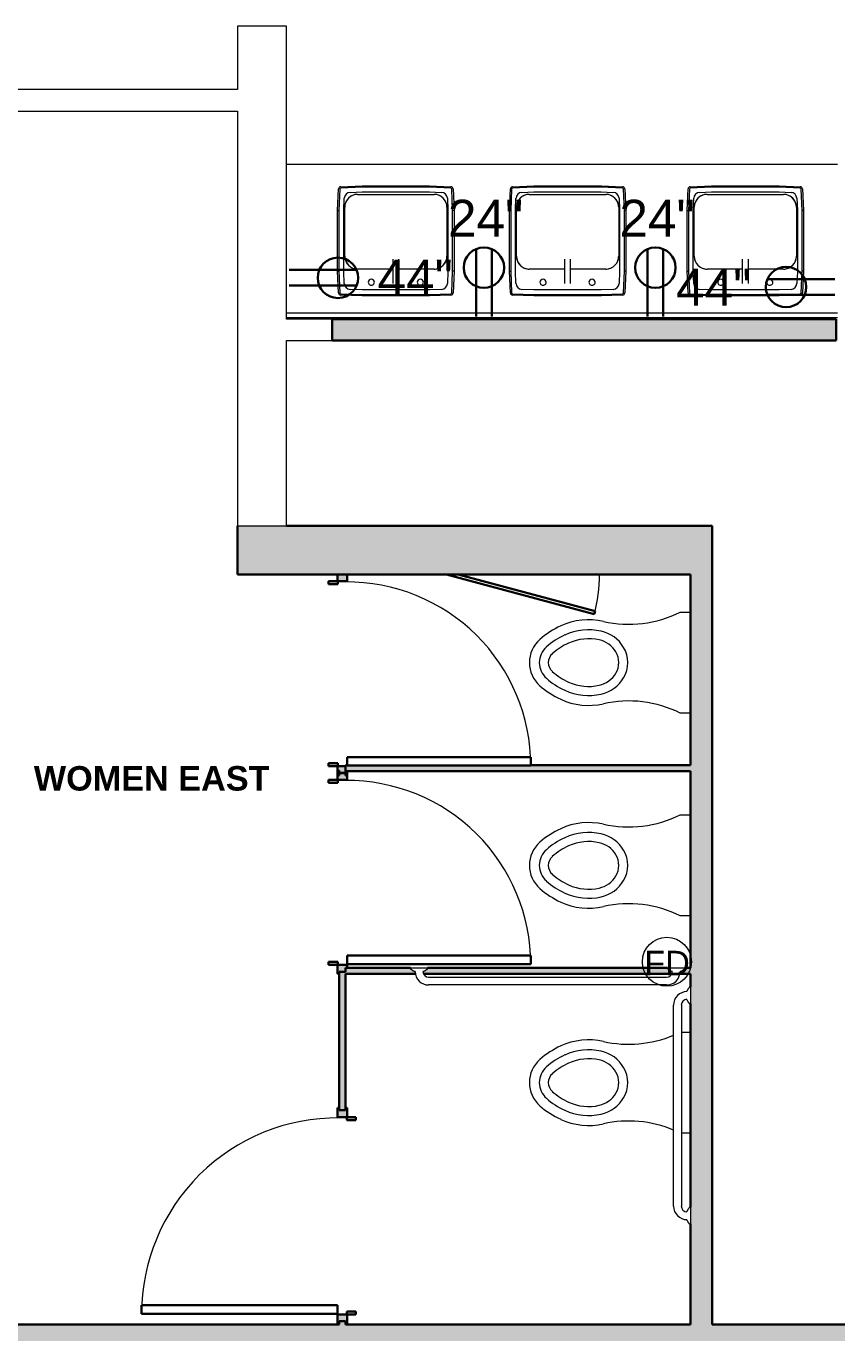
# Model space of a CAD drawing. Header units: inches. Extents: x -3744 to 107, y 238 to 2359.
# Drawn here: x -2836.2 to -2703.8, y 1432 to 1645.5 of the extents above; entities that cross this region are included whole.
import ezdxf

# ---------------------------------------------------------------- set-up
doc = ezdxf.new("R2010")
doc.units = ezdxf.units.IN
doc.header["$MEASUREMENT"] = 0
for name, color, linetype, lineweight in [('A-ANNO-NOTE', 131, 'Continuous', 18), ('A-AREA-IDEN', 2, 'Continuous', 9), ('A-DOOR', 31, 'Continuous', 18), ('A-WALL', 113, 'Continuous', 18), ('A-WALL-PATT', 111, 'Continuous', 18), ('I-FURN', 30, 'Continuous', 9), ('I-WALL', 2, 'Continuous', 18), ('P-SANR-FIXT', 6, 'Continuous', 18), ('Q-CASE', 31, 'Continuous', 18)]:
    doc.layers.add(name, color=color, linetype=linetype, lineweight=lineweight)
doc.styles.add('Arial_1', font='arial.ttf', dxfattribs={"height": 4})
doc.styles.add('Swis721 Lt BT', font='swissl.ttf', dxfattribs={"height": 6})
doc.styles.add('Swis721 Lt BT_B', font='', dxfattribs={"height": 4})
doc.styles.get('Swis721 Lt BT_B').set_extended_font_data('Swis721 Lt BT', bold=True)

# ---------------------------------------------------------------- blocks, each defined once
blk = doc.blocks.new('Door - Single - Solid Door 3-6994858-Level 05 POWER _ SIGNAL')
at = {"layer": 'A-DOOR'}
h = blk.add_hatch(color=250, dxfattribs=at)
h.paths.add_polyline_path([(-13.63, -0.68), (-12.13, -0.68), (-12.13, -2.14), (-11.63, -2.14), (-11.63, -0.64), (-12.13, -0.64), (-12.13, 0.86), (-13.63, 0.86), (-13.63, 0.59), (-13.26, 0.59), (-13.26, -0.41), (-13.63, -0.41), (-13.63, -0.64)], flags=0)
h.paths.add_polyline_path([(19.62, -0.64), (19.62, -2.14), (20.12, -2.14), (20.12, -0.68), (21.62, -0.68), (21.62, -0.41), (21.24, -0.41), (21.24, 0.59), (21.62, 0.59), (21.62, 0.86), (20.12, 0.86), (20.12, -0.64)], flags=0)
at = {"layer": 'A-DOOR', "color": 8, "lineweight": 30}
for p, q in [((-12.01, 32.86), (-10.63, 32.86)), ((-12.01, 0.86), (-12.01, 32.86)), ((-10.63, 32.86), (-10.63, 0.86)), ((-13.63, 0.86), (-13.63, 0.59)), ((-12.13, 0.86), (-13.63, 0.86)), ((-12.13, -0.64), (-12.13, 0.86)), ((-10.63, 0.86), (-12.01, 0.86)), ((21.62, 0.86), (20.12, 0.86)), ((20.12, 0.86), (20.12, -0.64)), ((21.62, 0.59), (21.62, 0.86)), ((-13.63, -0.41), (-13.63, -0.68)), ((-13.63, -0.68), (-12.13, -0.68)), ((-11.63, -0.64), (-12.13, -0.64)), ((-12.13, -0.68), (-12.13, -2.14)), ((-11.63, -2.14), (-11.63, -0.64)), ((20.12, -0.64), (19.62, -0.64)), ((19.62, -0.64), (19.62, -2.14)), ((20.12, -2.14), (20.12, -0.68)), ((20.12, -0.68), (21.62, -0.68)), ((21.62, -0.68), (21.62, -0.41)), ((-12.13, -2.14), (-11.63, -2.14)), ((19.62, -2.14), (20.12, -2.14))]:
    blk.add_line(p, q, dxfattribs=at)
at = {"layer": 'A-DOOR', "lineweight": 9}
blk.add_arc((-12.01, 0.86), 32, 359.5, 90, dxfattribs=at)
blk = doc.blocks.new('Door - Single - Solid Door 4-6995120-Level 05 POWER _ SIGNAL')
at = {"layer": 'A-DOOR'}
h = blk.add_hatch(color=250, dxfattribs=at)
h.paths.add_polyline_path([(-12.63, 0.68), (-12.63, 0.41), (-12.26, 0.41), (-12.26, -0.59), (-11.63, -0.59), (-11.63, -0.86), (-11.13, -0.86), (-11.13, 0.64), (-10.63, 0.64), (-10.63, 2.14), (-11.13, 2.14), (-11.13, 0.68), (-12.26, 0.68)], flags=0)
h.paths.add_polyline_path([(18.62, 0.64), (19.12, 0.64), (19.12, -0.86), (20.49, -0.86), (20.49, -0.77), (20.21, -0.55), (20.24, -0.52), (20.24, 0.41), (20.15, 0.43), (19.81, 0.68), (19.12, 0.68), (19.12, 2.14), (18.62, 2.14)], flags=0)
at = {"layer": 'A-DOOR', "color": 8, "lineweight": 30}
for p, q in [((-11.13, 2.14), (-10.63, 2.14)), ((-11.13, 0.68), (-11.13, 2.14)), ((-10.63, 2.14), (-10.63, 0.64)), ((18.62, 2.14), (19.12, 2.14)), ((18.62, 0.64), (18.62, 2.14)), ((19.12, 2.14), (19.12, 0.68)), ((-12.63, 0.68), (-11.13, 0.68)), ((-12.63, 0.41), (-12.63, 0.68)), ((-11.13, 0.64), (-11.13, -0.86)), ((-10.63, 0.64), (-11.13, 0.64)), ((19.12, 0.64), (18.62, 0.64)), ((19.12, 0.68), (20.62, 0.68)), ((19.12, -0.86), (19.12, 0.64)), ((20.24, 0.41), (20.24, -0.59)), ((20.62, 0.41), (20.24, 0.41)), ((20.62, 0.68), (20.62, 0.41)), ((-11.13, -0.86), (-11.63, -0.86)), ((-9.63, -0.86), (-11.01, -0.86)), ((-11.01, -0.86), (-11.01, -30.86)), ((-9.63, -30.86), (-9.63, -0.86)), ((20.49, -0.86), (19.12, -0.86)), ((20.24, -0.59), (20.49, -0.59)), ((-11.01, -30.86), (-9.63, -30.86))]:
    blk.add_line(p, q, dxfattribs=at)
at = {"layer": 'A-DOOR', "lineweight": 9}
blk.add_arc((-11.01, -0.86), 30, 270, 0.5, dxfattribs=at)
blk = doc.blocks.new('Door - Single - Solid Door 4-V3-Level 05 POWER _ SIGNAL')
at = {"layer": 'A-DOOR'}
h = blk.add_hatch(color=250, dxfattribs=at)
h.paths.add_polyline_path([(-12.63, 0.68), (-12.23, 0.42), (-12.19, 0.41), (-12.19, -0.52), (-12.22, -0.55), (-12.16, -0.61), (-11.94, -0.77), (-11.94, -0.59), (-11.13, -0.59), (-11.13, 0.64), (-10.63, 0.64), (-10.63, 2.14), (-11.13, 2.14), (-11.13, 0.68), (-12.26, 0.68)], flags=0)
h.paths.add_polyline_path([(18.62, 0.64), (19.12, 0.64), (19.12, -0.86), (20.18, -0.86), (20.18, 0.68), (19.12, 0.68), (19.12, 2.14), (18.62, 2.14)], flags=0)
at = {"layer": 'A-DOOR', "color": 8, "lineweight": 30}
for p, q in [((-11.13, 2.14), (-10.63, 2.14)), ((-11.13, 0.68), (-11.13, 2.14)), ((-10.63, 2.14), (-10.63, 0.64)), ((18.62, 2.14), (19.12, 2.14)), ((18.62, 0.64), (18.62, 2.14)), ((19.12, 2.14), (19.12, 0.68)), ((-12.63, 0.68), (-11.13, 0.68)), ((-12.63, 0.41), (-12.63, 0.68)), ((-12.26, 0.41), (-12.63, 0.41)), ((-12.26, -0.59), (-12.26, 0.41)), ((-11.13, 0.64), (-11.13, -0.59)), ((-10.63, 0.64), (-11.13, 0.64)), ((19.12, 0.64), (18.62, 0.64)), ((19.12, 0.68), (20.18, 0.68)), ((19.12, -0.86), (19.12, 0.64)), ((-12.63, -0.59), (-12.26, -0.59)), ((-12.63, -0.86), (-12.63, -0.59)), ((-11.94, -0.86), (-12.63, -0.86)), ((-9.63, -0.86), (-11.01, -0.86)), ((-11.01, -0.86), (-11.01, -30.86)), ((-9.63, -30.86), (-9.63, -0.86)), ((20.18, -0.86), (19.12, -0.86)), ((-11.01, -30.86), (-9.63, -30.86))]:
    blk.add_line(p, q, dxfattribs=at)
at = {"layer": 'A-DOOR', "lineweight": 9}
blk.add_arc((-11.01, -0.86), 30, 270, 0.5, dxfattribs=at)
blk = doc.blocks.new('C-Counter Top - ADJ HEIGHT-7172130-Level 05 POWER _ SIGNAL')
at = {"layer": 'Q-CASE', "lineweight": 9}
for p, q in [((42.74, 0), (-47.26, 0)), ((-47.26, -0.75), (42.74, -0.75)), ((-47.26, -25), (42.74, -25))]:
    blk.add_line(p, q, dxfattribs=at)
blk = doc.blocks.new('P-Sink-Rectangular - PSR1918-3060176-Level 05 POWER _ SIGNAL')
at = {"layer": 'P-SANR-FIXT', "lineweight": 9}
for p, q in [((-8.99, 8.84), (-5.52, 9)), ((-5.51, 8.78), (-8.98, 8.63)), ((-5.52, 9), (5.52, 9)), ((-5.52, 9), (-5.51, 8.78)), ((5.51, 8.78), (-5.51, 8.78)), ((5.52, 9), (5.51, 8.78)), ((8.98, 8.63), (5.51, 8.78)), ((5.52, 9), (8.99, 8.84)), ((-9.5, 4.97), (-9.34, 8.49)), ((-9.13, 8.48), (-9.28, 4.96)), ((-8.5, 5.01), (-8.42, 6.97)), ((-7.47, 7.92), (-5.51, 8)), ((-5.51, 8), (5.51, 8)), ((5.51, 8), (7.47, 7.92)), ((8.42, 6.97), (8.5, 5.01)), ((9.28, 4.96), (9.13, 8.48)), ((9.34, 8.49), (9.5, 4.97)), ((-9.5, 4.97), (-9.28, 4.96)), ((-9.5, -4.97), (-9.5, 4.97)), ((-9.28, 4.96), (-9.28, -4.96)), ((-8.5, -5.01), (-8.5, 5.01)), ((-6.25, 4.6), (-0.49, 4.6)), ((-6.25, 4.6), (-0.49, 4.6)), ((0.48, 4.6), (6.25, 4.6)), ((0.48, 4.6), (6.25, 4.6)), ((8.5, 5.01), (8.5, -5.01)), ((9.5, 4.97), (9.28, 4.96)), ((9.28, -4.96), (9.28, 4.96)), ((9.5, 4.97), (9.5, -4.97)), ((-8.35, -5.5), (-8.35, 2.5)), ((-8.35, -5.5), (-8.35, 2.5)), ((8.35, 2.5), (8.35, -5.5)), ((8.35, 2.5), (8.35, -5.5)), ((-9.5, -4.97), (-9.28, -4.96)), ((-9.34, -8.49), (-9.5, -4.97)), ((-9.28, -4.96), (-9.13, -8.48)), ((-8.42, -6.97), (-8.5, -5.01)), ((8.5, -5.01), (8.42, -6.97)), ((9.13, -8.48), (9.28, -4.96)), ((9.5, -4.97), (9.28, -4.96)), ((9.5, -4.97), (9.34, -8.49)), ((-5.51, -8), (-7.47, -7.92)), ((6.25, -7.6), (-6.25, -7.6)), ((6.25, -7.6), (-6.25, -7.6)), ((5.51, -8), (-5.51, -8)), ((7.47, -7.92), (5.51, -8)), ((-5.52, -9), (-8.99, -8.84)), ((-8.98, -8.63), (-5.51, -8.78)), ((-5.52, -9), (-5.51, -8.78)), ((5.52, -9), (-5.52, -9)), ((-5.51, -8.78), (5.51, -8.78)), ((5.51, -8.78), (8.98, -8.63)), ((5.52, -9), (5.51, -8.78)), ((8.99, -8.84), (5.52, -9))]:
    blk.add_line(p, q, dxfattribs=at)
at = {"layer": 'P-SANR-FIXT', "lineweight": 9, "flags": 128}
for points in [[(-0.5, 6.97), (-0.5, 6.97), (-0.5, 6.96), (-0.5, 6.95), (-0.5, 6.94), (-0.5, 6.93), (-0.5, 6.91), (-0.5, 6.89), (-0.5, 6.87), (-0.5, 6.84), (-0.5, 6.81), (-0.5, 6.78), (-0.5, 6.74), (-0.5, 6.7), (-0.5, 6.66), (-0.5, 6.62), (-0.5, 6.57), (-0.5, 6.52), (-0.5, 6.47), (-0.5, 6.42), (-0.5, 6.36), (-0.5, 6.3), (-0.5, 6.24), (-0.5, 6.18), (-0.5, 6.11), (-0.5, 6.05), (-0.5, 5.98), (-0.5, 5.91), (-0.5, 5.84), (-0.5, 5.77), (-0.5, 5.69), (-0.5, 5.62), (-0.5, 5.54), (-0.5, 5.46), (-0.5, 5.39), (-0.5, 5.31), (-0.5, 5.23), (-0.5, 5.15), (-0.5, 5.07), (-0.5, 4.99), (-0.5, 4.91), (-0.5, 4.83), (-0.5, 4.75), (-0.5, 4.67), (-0.5, 4.59), (-0.5, 4.51), (-0.5, 4.44), (-0.5, 4.36), (-0.5, 4.28), (-0.5, 4.21), (-0.5, 4.13), (-0.5, 4.06), (-0.5, 3.99), (-0.5, 3.92), (-0.5, 3.86), (-0.5, 3.79), (-0.5, 3.73), (-0.5, 3.66), (-0.5, 3.61), (-0.5, 3.55), (-0.5, 3.49), (-0.5, 3.44), (-0.5, 3.39), (-0.5, 3.34), (-0.5, 3.3), (-0.5, 3.25), (-0.5, 3.21), (-0.5, 3.18), (-0.5, 3.14), (-0.5, 3.11), (-0.5, 3.08), (-0.5, 3.06), (-0.5, 3.04), (-0.5, 3.02), (-0.5, 3), (-0.5, 2.99), (-0.5, 2.98), (-0.5, 2.97), (-0.5, 2.97), (-0.5, 2.97)], [(0.5, 2.97), (0.5, 2.97), (0.5, 2.97), (0.5, 2.98), (0.5, 2.99), (0.5, 3.01), (0.5, 3.02), (0.5, 3.05), (0.5, 3.07), (0.5, 3.1), (0.5, 3.13), (0.5, 3.16), (0.5, 3.19), (0.5, 3.23), (0.5, 3.27), (0.5, 3.32), (0.5, 3.36), (0.5, 3.41), (0.5, 3.46), (0.5, 3.52), (0.5, 3.57), (0.5, 3.63), (0.5, 3.69), (0.5, 3.76), (0.5, 3.82), (0.5, 3.89), (0.5, 3.95), (0.5, 4.02), (0.5, 4.1), (0.5, 4.17), (0.5, 4.24), (0.5, 4.32), (0.5, 4.39), (0.5, 4.47), (0.5, 4.55), (0.5, 4.63), (0.5, 4.71), (0.5, 4.79), (0.5, 4.87), (0.5, 4.95), (0.5, 5.03), (0.5, 5.11), (0.5, 5.19), (0.5, 5.26), (0.5, 5.34), (0.5, 5.42), (0.5, 5.5), (0.5, 5.58), (0.5, 5.65), (0.5, 5.73), (0.5, 5.8), (0.5, 5.87), (0.5, 5.94), (0.5, 6.01), (0.5, 6.08), (0.5, 6.14), (0.5, 6.21), (0.5, 6.27), (0.5, 6.33), (0.5, 6.39), (0.5, 6.44), (0.5, 6.49), (0.5, 6.55), (0.5, 6.59), (0.5, 6.64), (0.5, 6.68), (0.5, 6.72), (0.5, 6.76), (0.5, 6.79), (0.5, 6.82), (0.5, 6.85), (0.5, 6.88), (0.5, 6.9), (0.5, 6.92), (0.5, 6.93), (0.5, 6.95), (0.5, 6.96), (0.5, 6.96), (0.5, 6.97), (0.5, 6.97)]]:
    blk.add_lwpolyline(points, dxfattribs=at)
at = {"layer": 'P-SANR-FIXT', "lineweight": 9}
for centre, radius, start, end in [((-8.97, 8.47), 0.371, 92.5667, 177.4333), ((-8.97, 8.47), 0.156, 92.5667, 177.4333), ((8.97, 8.47), 0.156, 2.5667, 87.4333), ((8.97, 8.47), 0.371, 2.5667, 87.4333), ((-7.42, 6.92), 0.995, 92.5667, 177.4333), ((-4, 6.75), 0.5, 360, 180), ((-4, 6.75), 0.5, 180, 360), ((4, 6.75), 0.5, 360, 180), ((4, 6.75), 0.5, 180, 360), ((7.42, 6.92), 0.995, 2.5667, 87.4333), ((-6.25, 2.5), 2.1, 90, 180), ((-6.25, 2.5), 2.1, 90, 180), ((-6.25, 2.5), 2.1, 115.8219, 154.9712), ((-6.25, 2.5), 2.1, 90, 109.9712), ((6.25, 2.5), 2.1, 70.0288, 90), ((6.25, 2.5), 2.1, 0, 90), ((6.25, 2.5), 2.1, 0, 90), ((6.25, 2.5), 2.1, 25.0288, 64.9712), ((-6.25, 2.5), 2.1, 160.0288, 180), ((6.25, 2.5), 2.1, 0, 19.9712), ((-6.25, -5.5), 2.1, 180, 199.9712), ((-6.25, -5.5), 2.1, 180, 270), ((-6.25, -5.5), 2.1, 180, 270), ((-6.25, -5.5), 2.1, 205.0288, 244.1781), ((6.25, -5.5), 2.1, 270, 360), ((6.25, -5.5), 2.1, 270, 360), ((6.25, -5.5), 2.1, 295.0288, 334.9712), ((6.25, -5.5), 2.1, 340.0288, 360), ((-8.97, -8.47), 0.371, 182.5667, 267.4333), ((-8.97, -8.47), 0.156, 182.5667, 267.4333), ((-7.42, -6.92), 0.995, 182.5667, 267.4333), ((-6.25, -5.5), 2.1, 250.0288, 270), ((6.25, -5.5), 2.1, 270, 289.9712), ((7.42, -6.92), 0.995, 272.5667, 357.4333), ((8.97, -8.47), 0.156, 272.5667, 357.4333), ((8.97, -8.47), 0.371, 272.5667, 357.4333)]:
    blk.add_arc(centre, radius, start, end, dxfattribs=at)
blk = doc.blocks.new('P-Sink-Rectangular - PSR1918-V11-Level 05 POWER _ SIGNAL')
at = {"layer": 'P-SANR-FIXT', "lineweight": 9}
for p, q in [((-8.99, 8.84), (-5.52, 9)), ((-5.51, 8.78), (-8.98, 8.63)), ((-5.52, 9), (5.52, 9)), ((-5.52, 9), (-5.51, 8.78)), ((5.51, 8.78), (-5.51, 8.78)), ((5.52, 9), (5.51, 8.78)), ((8.98, 8.63), (5.51, 8.78)), ((5.52, 9), (8.99, 8.84)), ((-9.5, 4.97), (-9.34, 8.49)), ((-9.13, 8.48), (-9.28, 4.96)), ((-8.5, 5.01), (-8.42, 6.97)), ((-7.47, 7.92), (-5.51, 8)), ((-5.51, 8), (5.51, 8)), ((5.51, 8), (7.47, 7.92)), ((8.42, 6.97), (8.5, 5.01)), ((9.28, 4.96), (9.13, 8.48)), ((9.34, 8.49), (9.5, 4.97)), ((-9.5, 4.97), (-9.28, 4.96)), ((-9.5, -4.97), (-9.5, 4.97)), ((-9.28, 4.96), (-9.28, -4.96)), ((-8.5, -5.01), (-8.5, 5.01)), ((-6.25, 4.6), (-0.49, 4.6)), ((-6.25, 4.6), (-0.49, 4.6)), ((0.48, 4.6), (6.25, 4.6)), ((0.48, 4.6), (6.25, 4.6)), ((8.5, 5.01), (8.5, -5.01)), ((9.5, 4.97), (9.28, 4.96)), ((9.28, -4.96), (9.28, 4.96)), ((9.5, 4.97), (9.5, -4.97)), ((-8.35, -5.5), (-8.35, 2.5)), ((-8.35, -5.5), (-8.35, 2.5)), ((8.35, 2.5), (8.35, -5.5)), ((8.35, 2.5), (8.35, -5.5)), ((-9.5, -4.97), (-9.28, -4.96)), ((-9.34, -8.49), (-9.5, -4.97)), ((-9.28, -4.96), (-9.13, -8.48)), ((-8.42, -6.97), (-8.5, -5.01)), ((8.5, -5.01), (8.42, -6.97)), ((9.13, -8.48), (9.28, -4.96)), ((9.5, -4.97), (9.28, -4.96)), ((9.5, -4.97), (9.34, -8.49)), ((-5.51, -8), (-7.47, -7.92)), ((6.25, -7.6), (-6.25, -7.6)), ((6.25, -7.6), (-6.25, -7.6)), ((5.51, -8), (-5.51, -8)), ((7.47, -7.92), (5.51, -8)), ((-5.52, -9), (-8.99, -8.84)), ((-8.98, -8.63), (-5.51, -8.78)), ((-5.52, -9), (-5.51, -8.78)), ((5.52, -9), (-5.52, -9)), ((-5.51, -8.78), (5.51, -8.78)), ((5.51, -8.78), (8.98, -8.63)), ((5.52, -9), (5.51, -8.78)), ((8.99, -8.84), (5.52, -9))]:
    blk.add_line(p, q, dxfattribs=at)
at = {"layer": 'P-SANR-FIXT', "lineweight": 9, "flags": 128}
for points in [[(-0.5, 6.97), (-0.5, 6.97), (-0.5, 6.96), (-0.5, 6.95), (-0.5, 6.94), (-0.5, 6.93), (-0.5, 6.91), (-0.5, 6.89), (-0.5, 6.87), (-0.5, 6.84), (-0.5, 6.81), (-0.5, 6.78), (-0.5, 6.74), (-0.5, 6.7), (-0.5, 6.66), (-0.5, 6.62), (-0.5, 6.57), (-0.5, 6.52), (-0.5, 6.47), (-0.5, 6.42), (-0.5, 6.36), (-0.5, 6.3), (-0.5, 6.24), (-0.5, 6.18), (-0.5, 6.11), (-0.5, 6.05), (-0.5, 5.98), (-0.5, 5.91), (-0.5, 5.84), (-0.5, 5.77), (-0.5, 5.69), (-0.5, 5.62), (-0.5, 5.54), (-0.5, 5.46), (-0.5, 5.39), (-0.5, 5.31), (-0.5, 5.23), (-0.5, 5.15), (-0.5, 5.07), (-0.5, 4.99), (-0.5, 4.91), (-0.5, 4.83), (-0.5, 4.75), (-0.5, 4.67), (-0.5, 4.59), (-0.5, 4.51), (-0.5, 4.44), (-0.5, 4.36), (-0.5, 4.28), (-0.5, 4.21), (-0.5, 4.13), (-0.5, 4.06), (-0.5, 3.99), (-0.5, 3.92), (-0.5, 3.86), (-0.5, 3.79), (-0.5, 3.73), (-0.5, 3.66), (-0.5, 3.61), (-0.5, 3.55), (-0.5, 3.49), (-0.5, 3.44), (-0.5, 3.39), (-0.5, 3.34), (-0.5, 3.3), (-0.5, 3.25), (-0.5, 3.21), (-0.5, 3.18), (-0.5, 3.14), (-0.5, 3.11), (-0.5, 3.08), (-0.5, 3.06), (-0.5, 3.04), (-0.5, 3.02), (-0.5, 3), (-0.5, 2.99), (-0.5, 2.98), (-0.5, 2.97), (-0.5, 2.97), (-0.5, 2.97)], [(0.5, 2.97), (0.5, 2.97), (0.5, 2.97), (0.5, 2.98), (0.5, 2.99), (0.5, 3.01), (0.5, 3.02), (0.5, 3.05), (0.5, 3.07), (0.5, 3.1), (0.5, 3.13), (0.5, 3.16), (0.5, 3.19), (0.5, 3.23), (0.5, 3.27), (0.5, 3.32), (0.5, 3.36), (0.5, 3.41), (0.5, 3.46), (0.5, 3.52), (0.5, 3.57), (0.5, 3.63), (0.5, 3.69), (0.5, 3.76), (0.5, 3.82), (0.5, 3.89), (0.5, 3.95), (0.5, 4.02), (0.5, 4.1), (0.5, 4.17), (0.5, 4.24), (0.5, 4.32), (0.5, 4.39), (0.5, 4.47), (0.5, 4.55), (0.5, 4.63), (0.5, 4.71), (0.5, 4.79), (0.5, 4.87), (0.5, 4.95), (0.5, 5.03), (0.5, 5.11), (0.5, 5.19), (0.5, 5.26), (0.5, 5.34), (0.5, 5.42), (0.5, 5.5), (0.5, 5.58), (0.5, 5.65), (0.5, 5.73), (0.5, 5.8), (0.5, 5.87), (0.5, 5.94), (0.5, 6.01), (0.5, 6.08), (0.5, 6.14), (0.5, 6.21), (0.5, 6.27), (0.5, 6.33), (0.5, 6.39), (0.5, 6.44), (0.5, 6.49), (0.5, 6.55), (0.5, 6.59), (0.5, 6.64), (0.5, 6.68), (0.5, 6.72), (0.5, 6.76), (0.5, 6.79), (0.5, 6.82), (0.5, 6.85), (0.5, 6.88), (0.5, 6.9), (0.5, 6.92), (0.5, 6.93), (0.5, 6.95), (0.5, 6.96), (0.5, 6.96), (0.5, 6.97), (0.5, 6.97)]]:
    blk.add_lwpolyline(points, dxfattribs=at)
at = {"layer": 'P-SANR-FIXT', "lineweight": 9}
for centre, radius, start, end in [((-8.97, 8.47), 0.371, 92.5667, 177.4333), ((-8.97, 8.47), 0.156, 92.5667, 177.4333), ((8.97, 8.47), 0.156, 2.5667, 87.4333), ((8.97, 8.47), 0.371, 2.5667, 87.4333), ((-7.42, 6.92), 0.995, 92.5667, 177.4333), ((-4, 6.75), 0.5, 360, 180), ((-4, 6.75), 0.5, 180, 360), ((4, 6.75), 0.5, 360, 180), ((4, 6.75), 0.5, 180, 360), ((7.42, 6.92), 0.995, 2.5667, 87.4333), ((-6.25, 2.5), 2.1, 90, 180), ((-6.25, 2.5), 2.1, 90, 180), ((-6.25, 2.5), 2.1, 115.0288, 154.9712), ((-6.25, 2.5), 2.1, 90, 109.9712), ((6.25, 2.5), 2.1, 70.0288, 90), ((6.25, 2.5), 2.1, 0, 90), ((6.25, 2.5), 2.1, 0, 90), ((6.25, 2.5), 2.1, 25.0288, 64.9712), ((-6.25, 2.5), 2.1, 160.0288, 180), ((6.25, 2.5), 2.1, 0, 19.9712), ((-6.25, -5.5), 2.1, 180, 199.9712), ((-6.25, -5.5), 2.1, 180, 270), ((-6.25, -5.5), 2.1, 180, 270), ((-6.25, -5.5), 2.1, 205.0288, 244.9712), ((6.25, -5.5), 2.1, 270, 360), ((6.25, -5.5), 2.1, 270, 360), ((6.25, -5.5), 2.1, 295.0288, 334.9712), ((6.25, -5.5), 2.1, 340.0288, 360), ((-8.97, -8.47), 0.371, 182.5667, 267.4333), ((-8.97, -8.47), 0.156, 182.5667, 267.4333), ((-7.42, -6.92), 0.995, 182.5667, 267.4333), ((-6.25, -5.5), 2.1, 250.0288, 270), ((6.25, -5.5), 2.1, 270, 289.9712), ((7.42, -6.92), 0.995, 272.5667, 357.4333), ((8.97, -8.47), 0.156, 272.5667, 357.4333), ((8.97, -8.47), 0.371, 272.5667, 357.4333)]:
    blk.add_arc(centre, radius, start, end, dxfattribs=at)
blk = doc.blocks.new('P-Grab_Bar-36in - 36 INCH-3759717-Level 05 POWER _ SIGNAL')
at = {"layer": 'I-FURN'}
for p, q in [((-2727.85, 1488.55), (-2727.72, 1488.55)), ((-2727.72, 1488.55), (-2727.72, 1485.75)), ((-2728.33, 1487.78), (-2728.33, 1487.85)), ((-2728.33, 1486.44), (-2728.33, 1486.51)), ((-2730.5, 1452.72), (-2730.5, 1485.58)), ((-2729.23, 1485.57), (-2729.23, 1452.72)), ((-2727.72, 1485.75), (-2727.85, 1485.75)), ((-2727.85, 1452.55), (-2727.72, 1452.55)), ((-2727.72, 1452.55), (-2727.72, 1449.75)), ((-2728.33, 1451.78), (-2728.33, 1451.85)), ((-2728.33, 1450.44), (-2728.33, 1450.51)), ((-2727.72, 1449.75), (-2727.85, 1449.75))]:
    blk.add_line(p, q, dxfattribs=at)
for centre, radius, start, end in [((-2728.09, 1488.11), 0.0983, 122.1818, 187.8257), ((-2728.17, 1488.29), 0.0998, 286.0161, 349.9895), ((-2727.98, 1488.27), 0.0975, 119.154, 180.8489), ((-2728.05, 1488.46), 0.0984, 282.9565, 357.0456), ((-2727.85, 1488.45), 0.0934, 90, 182.0008), ((-2728.29, 1485.57), 2.21, 90.8636, 179.8856), ((-2728.29, 1485.57), 0.946, 92.3393, 179.6607), ((-2728.29, 1487.85), 0.0327, 122.2704, 183.2464), ((-2728.29, 1486.44), 0.0327, 176.7675, 237.7339), ((-2728.45, 1488.1), 0.259, 302.2704, 359.7352), ((-2728.45, 1486.2), 0.259, 0.2661, 57.7339), ((-2728.09, 1486.18), 0.0983, 172.1794, 237.8206), ((-2728.17, 1486), 0.0998, 10.0117, 73.9883), ((-2727.98, 1486.02), 0.0975, 179.1532, 240.8468), ((-2728.05, 1485.84), 0.0984, 2.955, 77.045), ((-2727.85, 1485.84), 0.0934, 178, 270), ((-2728.29, 1452.72), 2.21, 180, 269.1445), ((-2728.29, 1452.73), 0.946, 180.5765, 267.6589), ((-2728.29, 1451.85), 0.0327, 122.2602, 183.2136), ((-2728.45, 1452.1), 0.259, 302.2602, 359.7322), ((-2728.09, 1452.11), 0.0983, 122.176, 187.8138), ((-2728.17, 1452.29), 0.0998, 286.0057, 349.9867), ((-2727.98, 1452.27), 0.0975, 119.1521, 180.844), ((-2728.05, 1452.46), 0.0984, 282.9529, 357.0442), ((-2727.85, 1452.45), 0.0934, 90, 181.9989), ((-2728.29, 1450.44), 0.0327, 176.7864, 237.7398), ((-2728.45, 1450.2), 0.259, 0.2678, 57.7398), ((-2728.09, 1450.18), 0.0983, 172.1862, 237.824), ((-2728.17, 1450), 0.0998, 10.0133, 73.9943), ((-2727.98, 1450.02), 0.0975, 179.156, 240.8479), ((-2728.05, 1449.84), 0.0984, 2.9558, 77.0471), ((-2727.85, 1449.84), 0.0934, 178.0011, 270)]:
    blk.add_arc(centre, radius, start, end, dxfattribs=at)
blk = doc.blocks.new('P-Grab_Bar-42in - 42 INCH-3757786-Level 05 POWER _ SIGNAL')
at = {"layer": 'I-FURN'}
for p, q in [((-2773.47, 1491.65), (-2770.67, 1491.65)), ((-2773.47, 1491.51), (-2773.47, 1491.65)), ((-2772.7, 1491.04), (-2772.77, 1491.04)), ((-2771.36, 1491.04), (-2771.43, 1491.04)), ((-2770.67, 1491.65), (-2770.67, 1491.51)), ((-2731.47, 1491.51), (-2731.47, 1491.65)), ((-2731.47, 1491.65), (-2728.67, 1491.65)), ((-2730.7, 1491.04), (-2730.77, 1491.04)), ((-2729.36, 1491.04), (-2729.43, 1491.04)), ((-2728.67, 1491.65), (-2728.67, 1491.51)), ((-2731.64, 1488.86), (-2770.5, 1488.86)), ((-2770.49, 1490.13), (-2731.64, 1490.13))]:
    blk.add_line(p, q, dxfattribs=at)
for centre, radius, start, end in [((-2773.37, 1491.51), 0.0934, 180, 272.0008), ((-2773.37, 1491.32), 0.0984, 12.9565, 87.0456), ((-2773.19, 1491.39), 0.0975, 209.154, 270.8489), ((-2773.21, 1491.19), 0.0998, 16.0161, 79.9895), ((-2773.03, 1491.27), 0.0983, 212.1818, 277.8257), ((-2773.02, 1490.91), 0.259, 32.2704, 89.7352), ((-2772.77, 1491.07), 0.0327, 212.2704, 273.2464), ((-2770.49, 1491.07), 2.21, 180.8636, 269.8856), ((-2770.48, 1491.08), 0.946, 182.3393, 269.6607), ((-2771.36, 1491.07), 0.0327, 266.7675, 327.7339), ((-2771.11, 1490.91), 0.259, 90.2661, 147.7339), ((-2771.1, 1491.27), 0.0983, 262.1794, 327.8206), ((-2770.92, 1491.19), 0.0998, 100.0117, 163.9883), ((-2770.94, 1491.39), 0.0975, 269.1532, 330.8468), ((-2770.76, 1491.32), 0.0984, 92.955, 167.045), ((-2770.76, 1491.51), 0.0934, 268, 0), ((-2731.65, 1491.08), 0.946, 270.5765, 357.6589), ((-2731.64, 1491.07), 2.21, 270, 359.1445), ((-2731.37, 1491.51), 0.0934, 180, 271.9989), ((-2731.37, 1491.32), 0.0984, 12.9529, 87.0442), ((-2731.19, 1491.39), 0.0975, 209.1521, 270.844), ((-2731.21, 1491.19), 0.0998, 16.0057, 79.9867), ((-2731.03, 1491.27), 0.0983, 212.176, 277.8138), ((-2731.02, 1490.91), 0.259, 32.2602, 89.7322), ((-2730.77, 1491.07), 0.0327, 212.2602, 273.2136), ((-2729.36, 1491.07), 0.0327, 266.7864, 327.7398), ((-2729.11, 1490.91), 0.259, 90.2678, 147.7398), ((-2729.1, 1491.27), 0.0983, 262.1862, 327.824), ((-2728.92, 1491.19), 0.0998, 100.0133, 163.9943), ((-2728.94, 1491.39), 0.0975, 269.156, 330.8479), ((-2728.76, 1491.32), 0.0984, 92.9558, 167.0471), ((-2728.76, 1491.51), 0.0934, 268.0011, 0)]:
    blk.add_arc(centre, radius, start, end, dxfattribs=at)
blk = doc.blocks.new('P-Toilet-Wall-3D - Wall Mount-V16-Level 05 POWER _ SIGNAL')
at = {"layer": 'P-SANR-FIXT', "lineweight": 9}
for p, q in [((-2729.23, 1481.15), (-2727.78, 1481.15)), ((-2727.78, 1481.15), (-2727.78, 1474.15)), ((-2727.78, 1474.15), (-2727.72, 1474.15)), ((-2727.72, 1471.65), (-2727.78, 1471.65)), ((-2727.78, 1471.65), (-2727.78, 1464.65)), ((-2727.78, 1464.65), (-2729.23, 1464.65))]:
    blk.add_line(p, q, dxfattribs=at)
for centre, radius, start, end in [((-2744.36, 1468.96), 10.93, 77.296, 114.704), ((-2737.82, 1498), 18.83, 257.296, 292.9106), ((-2743.04, 1466.09), 14.09, 114.704, 131.296), ((-2744.36, 1468.96), 9.3, 77.296, 114.704), ((-2743.57, 1472.47), 5.71, 30.704, 77.296), ((-2749.02, 1472.9), 5.03, 131.296, 228.704), ((-2749.02, 1472.9), 3.4, 131.296, 228.704), ((-2743.04, 1466.09), 12.47, 114.704, 131.296), ((-2743.04, 1466.09), 11, 114.704, 131.296), ((-2744.36, 1468.96), 7.83, 77.296, 114.704), ((-2743.57, 1472.47), 4.24, 30.704, 77.296), ((-2742.85, 1472.9), 4.87, 329.296, 30.704), ((-2749.02, 1472.9), 1.93, 131.296, 228.704), ((-2742.85, 1472.9), 3.4, 329.296, 30.704), ((-2743.04, 1479.71), 11, 228.704, 245.296), ((-2743.57, 1473.33), 4.24, 282.704, 329.296), ((-2743.04, 1479.71), 14.09, 228.704, 245.296), ((-2743.04, 1479.71), 12.47, 228.704, 245.296), ((-2744.36, 1476.83), 7.83, 245.296, 282.704), ((-2743.57, 1473.33), 5.71, 282.704, 329.296), ((-2744.36, 1476.83), 10.93, 245.296, 282.704), ((-2744.36, 1476.83), 9.3, 245.296, 282.704), ((-2737.82, 1447.8), 18.83, 67.0894, 102.704)]:
    blk.add_arc(centre, radius, start, end, dxfattribs=at)
blk = doc.blocks.new('P-Toilet-Wall-3D - Wall Mount-V17-Level 05 POWER _ SIGNAL')
at = {"layer": 'P-SANR-FIXT', "lineweight": 9}
for p, q in [((-2729.4, 1516.65), (-2727.78, 1516.65)), ((-2727.78, 1516.65), (-2727.78, 1509.65)), ((-2727.78, 1509.65), (-2727.72, 1509.65)), ((-2727.72, 1507.15), (-2727.78, 1507.15)), ((-2727.78, 1507.15), (-2727.78, 1500.15)), ((-2727.78, 1500.15), (-2729.4, 1500.15))]:
    blk.add_line(p, q, dxfattribs=at)
for centre, radius, start, end in [((-2737.82, 1533.5), 18.83, 257.296, 296.5385), ((-2743.04, 1501.59), 14.09, 114.704, 131.296), ((-2744.36, 1504.46), 10.93, 77.296, 114.704), ((-2749.02, 1508.4), 5.03, 131.296, 228.704), ((-2743.04, 1501.59), 12.47, 114.704, 131.296), ((-2744.36, 1504.46), 9.3, 77.296, 114.704), ((-2744.36, 1504.46), 7.83, 77.296, 114.704), ((-2743.57, 1507.97), 4.24, 30.704, 77.296), ((-2743.57, 1507.97), 5.71, 30.704, 77.296), ((-2749.02, 1508.4), 3.4, 131.296, 228.704), ((-2749.02, 1508.4), 1.93, 131.296, 228.704), ((-2743.04, 1501.59), 11, 114.704, 131.296), ((-2742.85, 1508.4), 3.4, 329.296, 30.704), ((-2742.85, 1508.4), 4.87, 329.296, 30.704), ((-2743.04, 1515.21), 12.47, 228.704, 245.296), ((-2743.04, 1515.21), 11, 228.704, 245.296), ((-2743.57, 1508.83), 4.24, 282.704, 329.296), ((-2743.57, 1508.83), 5.71, 282.704, 329.296), ((-2743.04, 1515.21), 14.09, 228.704, 245.296), ((-2744.36, 1512.33), 9.3, 245.296, 282.704), ((-2744.36, 1512.33), 7.83, 245.296, 282.704), ((-2744.36, 1512.33), 10.93, 245.296, 282.704), ((-2737.82, 1483.3), 18.83, 63.4615, 102.704)]:
    blk.add_arc(centre, radius, start, end, dxfattribs=at)
blk = doc.blocks.new('Door-Single-Panel - ACCESS PANEL-7119048-Level 05 POWER _ SIGNAL')
at = {"layer": 'A-DOOR', "color": 8, "lineweight": 30}
for p, q in [((-11.65, 10.47), (-11.78, 9.99)), ((-11.78, 9.99), (10.57, 4)), ((12.5, 4), (-11.65, 10.47))]:
    blk.add_line(p, q, dxfattribs=at)
at = {"layer": 'A-DOOR', "lineweight": 9}
blk.add_arc((12.5, 4), 25, 165, 180, dxfattribs=at)

msp = doc.modelspace()

# ---------------------------------------------------------------- hatches: boundary and pattern name
at = {"layer": 'A-WALL-PATT', "lineweight": 9}
for points in [[(-2744.73, 1594.15), (-2703.97, 1594.15), (-2703.97, 1597.65), (-2786.22, 1597.65), (-2786.22, 1594.15), (-2761.28, 1594.15)], [(-2727.72, 1555.9), (-2724.22, 1555.9), (-2724.22, 1563.9), (-2801.72, 1563.9), (-2801.72, 1555.9), (-2744.73, 1555.9)], [(-2724.22, 1433.4), (-2724.22, 1555.9), (-2727.72, 1555.9), (-2727.72, 1433.4)], [(-2744.73, 1523.77), (-2727.72, 1523.77), (-2727.72, 1524.77), (-2753.82, 1524.77), (-2753.82, 1524.71), (-2783.82, 1524.71), (-2783.82, 1524.77), (-2784.09, 1524.77), (-2784.09, 1523.77), (-2753.82, 1523.77)], [(-2697.1, 1429.9), (-2695.35, 1429.9), (-2695.35, 1433.4), (-2858.22, 1433.4), (-2858.22, 1429.9), (-2724, 1429.9)]]:
    msp.add_hatch(color=7, dxfattribs=at).paths.add_polyline_path(points, flags=0)
h = msp.add_hatch(color=7, dxfattribs=at)
h.paths.add_polyline_path([(-2785.09, 1433.4), (-2784.09, 1433.4), (-2784.09, 1433.9), (-2785.09, 1433.9), (-2785.09, 1433.5)], flags=0)
h.paths.add_polyline_path([(-2785.09, 1468.4), (-2784.09, 1468.4), (-2784.09, 1491.02), (-2785.09, 1491.02), (-2785.09, 1480.72)], flags=0)
h = msp.add_hatch(color=7, dxfattribs=at)
h.paths.add_polyline_path([(-2730.7, 1491.04), (-2730.8, 1491.05), (-2730.84, 1491.1), (-2730.74, 1491.06)], flags=0)
h.paths.add_polyline_path([(-2730.95, 1491.16), (-2731.05, 1491.19), (-2731.12, 1491.25)], flags=0)
h.paths.add_polyline_path([(-2731.47, 1491.65), (-2731.34, 1491.41), (-2731.47, 1491.51), (-2731.47, 1491.61)], flags=0)
h.paths.add_polyline_path([(-2730.84, 1490.65), (-2730.8, 1490.67), (-2730.74, 1490.8), (-2730.7, 1491.04), (-2731.3, 1491.38), (-2731.47, 1491.65), (-2770.67, 1491.65), (-2770.83, 1491.38), (-2771.01, 1491.26), (-2771.43, 1491.04), (-2771.39, 1490.8), (-2771.29, 1490.65), (-2744.73, 1490.65)], flags=0)
h.paths.add_polyline_path([(-2772.95, 1491.16), (-2773.05, 1491.19), (-2773.12, 1491.25)], flags=0)
h.paths.add_polyline_path([(-2773.47, 1491.65), (-2773.34, 1491.41), (-2773.47, 1491.51)], flags=0)
h.paths.add_polyline_path([(-2783.82, 1490.65), (-2772.64, 1490.65), (-2772.7, 1491.04), (-2773.3, 1491.38), (-2773.47, 1491.65), (-2784.09, 1491.65), (-2784.09, 1490.65)], flags=0)
h.paths.add_polyline_path([(-2728.18, 1490.65), (-2727.72, 1490.65), (-2727.72, 1491.65), (-2728.67, 1491.64), (-2728.83, 1491.38), (-2729.01, 1491.26), (-2729.43, 1491.04), (-2729.48, 1490.65), (-2729.43, 1490.65)], flags=0)
h.paths.add_polyline_path([(-2772.7, 1491.04), (-2772.82, 1491.07), (-2772.84, 1491.1)], flags=0)
h.paths.add_polyline_path([(-2728.81, 1491.4), (-2728.67, 1491.64), (-2728.67, 1491.51), (-2728.8, 1491.4)], flags=0)
h.paths.add_polyline_path([(-2770.81, 1491.4), (-2770.67, 1491.65), (-2770.67, 1491.51), (-2770.79, 1491.41)], flags=0)

# ---------------------------------------------------------------- linework, layer by layer
at = {"layer": 'A-ANNO-NOTE', "lineweight": 30}
for p, q in [((-2762.74, 1598.08), (-2762.74, 1609.1)), ((-2762.74, 1598.08), (-2762.74, 1609.1)), ((-2760.19, 1598.08), (-2760.19, 1609.1)), ((-2734.74, 1598.08), (-2734.74, 1609.1)), ((-2734.74, 1598.08), (-2734.74, 1609.1)), ((-2732.19, 1598.08), (-2732.19, 1609.1)), ((-2793.28, 1605.68), (-2782.26, 1605.68)), ((-2793.28, 1605.68), (-2782.26, 1605.68)), ((-2704.15, 1604.18), (-2715.17, 1604.18)), ((-2704.15, 1604.18), (-2715.17, 1604.18)), ((-2793.28, 1603.12), (-2782.26, 1603.12)), ((-2704.15, 1601.62), (-2715.17, 1601.62))]:
    msp.add_line(p, q, dxfattribs=at)
for centre in [(-2761.47, 1606.06), (-2733.47, 1606.06), (-2785.3, 1604.4), (-2712.13, 1602.9)]:
    msp.add_circle(centre, 3.3, dxfattribs=at)
at = {"layer": 'A-ANNO-NOTE', "lineweight": 9}
msp.add_circle((-2731.59, 1492.65), 4, dxfattribs=at)
msp.add_circle((-2731.59, 1492.65), 4, dxfattribs=at)
at = {"layer": 'A-WALL'}
for p, q in [((-2801.72, 1645.52), (-2801.72, 1635.15)), ((-2793.72, 1645.52), (-2801.72, 1645.52)), ((-2793.72, 1597.65), (-2793.72, 1645.52)), ((-2801.72, 1631.65), (-2801.72, 1563.9)), ((-2793.72, 1563.9), (-2793.72, 1594.15)), ((-2801.72, 1563.9), (-2793.72, 1563.9))]:
    msp.add_line(p, q, dxfattribs=at)
at = {"layer": 'A-WALL', "color": 8, "lineweight": 30}
for p, q in [((-2801.72, 1563.9), (-2801.72, 1555.9)), ((-2724.22, 1563.9), (-2793.72, 1563.9)), ((-2724.22, 1555.9), (-2724.22, 1563.9)), ((-2801.72, 1555.9), (-2727.72, 1555.9))]:
    msp.add_line(p, q, dxfattribs=at)
at = {"layer": 'I-WALL'}
for p, q in [((-2801.72, 1635.15), (-2874.22, 1635.15)), ((-2874.22, 1631.65), (-2801.72, 1631.65)), ((-2786.22, 1597.65), (-2793.72, 1597.65)), ((-2793.72, 1594.15), (-2786.22, 1594.15))]:
    msp.add_line(p, q, dxfattribs=at)
at = {"layer": 'I-WALL', "color": 8, "lineweight": 30}
for p, q in [((-2703.97, 1597.65), (-2786.22, 1597.65)), ((-2786.22, 1597.65), (-2786.22, 1594.15)), ((-2703.97, 1594.15), (-2703.97, 1597.65)), ((-2786.22, 1594.15), (-2703.97, 1594.15)), ((-2727.72, 1555.9), (-2727.72, 1524.77)), ((-2724.22, 1433.4), (-2724.22, 1555.9)), ((-2783.82, 1524.77), (-2784.09, 1524.77)), ((-2784.09, 1524.77), (-2784.09, 1523.77)), ((-2727.72, 1524.77), (-2753.82, 1524.77)), ((-2784.09, 1523.77), (-2727.72, 1523.77)), ((-2727.72, 1523.77), (-2727.72, 1491.65)), ((-2784.09, 1491.02), (-2785.09, 1491.02)), ((-2785.09, 1491.02), (-2785.09, 1468.4)), ((-2773.47, 1491.65), (-2784.09, 1491.65)), ((-2784.09, 1491.65), (-2784.09, 1491.02)), ((-2784.09, 1468.4), (-2784.09, 1490.65)), ((-2784.09, 1490.65), (-2772.64, 1490.65)), ((-2771.32, 1490.65), (-2730.81, 1490.65)), ((-2731.47, 1491.65), (-2770.67, 1491.65)), ((-2729.48, 1490.65), (-2727.72, 1490.65)), ((-2727.72, 1491.65), (-2728.67, 1491.65)), ((-2727.72, 1490.65), (-2727.72, 1488.55)), ((-2727.72, 1485.75), (-2727.72, 1452.55)), ((-2785.09, 1468.4), (-2784.09, 1468.4)), ((-2727.72, 1449.75), (-2727.72, 1433.4)), ((-2785.09, 1433.4), (-2842.22, 1433.4)), ((-2784.09, 1433.9), (-2785.09, 1433.9)), ((-2785.09, 1433.9), (-2785.09, 1433.4)), ((-2784.09, 1433.4), (-2784.09, 1433.9)), ((-2727.72, 1433.4), (-2784.09, 1433.4)), ((-2697.1, 1433.4), (-2724.22, 1433.4))]:
    msp.add_line(p, q, dxfattribs=at)

# ---------------------------------------------------------------- block references
at = {"layer": 'A-DOOR'}
for name, p, rotation in [('Door - Single - Solid Door 4-V3-Level 05 POWER _ SIGNAL', (-2784.68, 1535.72), 89.99999999999984), ('Door-Single-Panel - ACCESS PANEL-7119048-Level 05 POWER _ SIGNAL', (-2755.09, 1559.9), 180), ('Door - Single - Solid Door 4-6995120-Level 05 POWER _ SIGNAL', (-2784.68, 1503.28), 89.99999999999984), ('Door - Single - Solid Door 3-6994858-Level 05 POWER _ SIGNAL', (-2784.5, 1447.15), 89.99999999999984)]:
    msp.add_blockref(name, p, dxfattribs=dict(at, rotation=rotation))
at = {"layer": 'P-SANR-FIXT', "lineweight": 9, "rotation": 180}
for name, p in [('P-Sink-Rectangular - PSR1918-V11-Level 05 POWER _ SIGNAL', (-2775.85, 1610.43)), ('P-Sink-Rectangular - PSR1918-V11-Level 05 POWER _ SIGNAL', (-2747.81, 1610.43)), ('P-Sink-Rectangular - PSR1918-3060176-Level 05 POWER _ SIGNAL', (-2718.79, 1610.43))]:
    msp.add_blockref(name, p, dxfattribs=at)
at = {"layer": 'P-SANR-FIXT', "lineweight": 9}
for name, p in [('P-Toilet-Wall-3D - Wall Mount-V17-Level 05 POWER _ SIGNAL', (0, 33.13)), ('P-Toilet-Wall-3D - Wall Mount-V17-Level 05 POWER _ SIGNAL', (0, 0)), ('P-Grab_Bar-42in - 42 INCH-3757786-Level 05 POWER _ SIGNAL', (0, 0)), ('P-Grab_Bar-36in - 36 INCH-3759717-Level 05 POWER _ SIGNAL', (0, 0)), ('P-Toilet-Wall-3D - Wall Mount-V16-Level 05 POWER _ SIGNAL', (0, 0))]:
    msp.add_blockref(name, p, dxfattribs=at)
at = {"layer": 'Q-CASE', "lineweight": 9, "rotation": 180}
msp.add_blockref('C-Counter Top - ADJ HEIGHT-7172130-Level 05 POWER _ SIGNAL', (-2750.98, 1597.9), dxfattribs=at)

# ---------------------------------------------------------------- texts
at = {"layer": 'A-ANNO-NOTE', "lineweight": 9, "attachment_point": 1}
for s, insert, char_height, width, style in [('24"', (-2767.34, 1617.15), 6, 13.736, 'Swis721 Lt BT'), ('24"', (-2739.34, 1617.15), 6, 13.736, 'Swis721 Lt BT'), ('44"', (-2778.84, 1607.37), 6, 13.736, 'Swis721 Lt BT'), ('44"', (-2730.1, 1605.87), 6, 13.736, 'Swis721 Lt BT'), ('FD', (-2735.29, 1494.44), 4, 9.292, 'Arial_1'), ('FD', (-2735.29, 1494.44), 4, 9.292, 'Arial_1')]:
    msp.add_mtext(s, dxfattribs=dict(at, insert=insert, char_height=char_height, width=width, style=style))
at = {"layer": 'A-AREA-IDEN', "insert": (-2834.96, 1524.62), "char_height": 4, "width": 47.066, "attachment_point": 1, "style": 'Swis721 Lt BT_B'}
msp.add_mtext('WOMEN EAST', dxfattribs=at)

doc.saveas('drawing.dxf')
